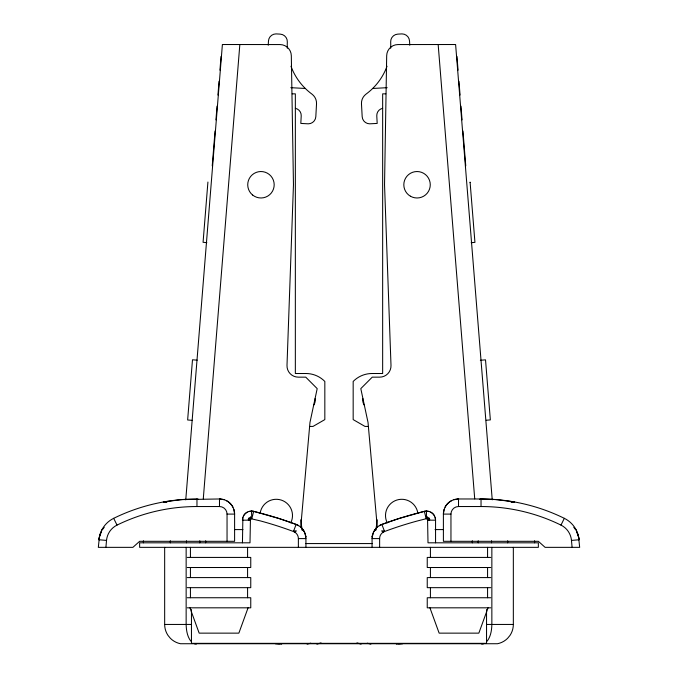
<?xml version="1.0" encoding="UTF-8"?>
<svg xmlns="http://www.w3.org/2000/svg" width="678" height="678" viewBox="0 0 678 678"><rect width="100%" height="100%" fill="white"/><g stroke="black" fill="none" stroke-linecap="round" stroke-linejoin="round"><path stroke-width="1.02" d="M268.234 45.257L268.463 41.044A7.56 7.56 0 0 1 276.005 33.9L280.192 34.12A7.56 7.56 0 0 1 287.328 42.07A60.469 60.469 0 0 0 287.311 48.223M379.629 547.349L379.629 538.595A7.56 7.56 0 0 1 382.917 532.357L384.545 531.518A370.366 370.366 0 0 1 417.699 520.882L426.42 518.67L426.487 511.11L429.293 511.551M426.42 518.67L426.954 518.738A1.509 1.509 0 0 1 427.555 519.111L428.004 542.815L538.357 542.815L538.357 547.349L139.643 547.349L139.643 542.815L249.996 542.815L250.445 519.111A1.509 1.509 0 0 1 251.046 518.738L260.301 520.882A370.366 370.366 0 0 1 293.455 531.518L295.083 532.357A7.56 7.56 0 0 1 298.371 538.595L298.371 547.349M207.917 182.043L203.069 242.317L206.832 242.622M212.248 165.864L215.053 130.99M215.943 119.904L217.053 106.124M217.943 95.047L219.053 81.267M219.943 70.181L221.053 56.401M185.764 499.83L222.392 44.519L279.989 44.562A11.34 11.34 0 0 1 291.32 55.715L293.464 184.789L286.997 365.408A11.34 11.34 0 0 0 298.32 377.154L305.753 377.154L317.194 388.621L309.965 422.513L300.854 525.653A11.34 11.34 0 0 1 300.608 527.179M203.281 498.864L239.834 44.528M100.158 534.425A22.518 22.518 0 0 1 101.217 531.899L99.412 537.052L98.327 547.349L132.896 547.349L139.643 541.307L234.605 541.307L234.605 514.094L233.868 509.424M105.912 547.349L106.522 540.417A18.899 18.899 0 0 1 117.014 525.103A181.399 181.399 0 0 1 196.967 506.534L219.486 506.534A7.56 7.56 0 0 1 227.045 514.094L227.045 541.307M375.883 530.23L377.205 519.814M372.358 535.637L372.137 537.145L373.68 531.815L376.163 528.255M426.954 518.738L427.386 516.831L426.725 518.687L426.487 517.484L426.199 518.695L424.335 511.365L398.85 518.56L381.892 524.433A15.06 15.052 0 0 0 379.299 525.696M242.885 517.373L242.444 542.815M444.132 509.424L443.395 514.094L443.395 541.307L538.357 541.307L545.104 547.349L579.673 547.349L578.588 537.052L576.783 531.899A22.518 22.518 0 0 1 577.842 534.425M298.701 525.696A15.06 15.052 0 0 0 296.108 524.433L279.15 518.56L253.665 511.365L251.801 518.695L251.513 511.11L248.707 511.551M384.129 530.408L383.706 531.891L381.816 530.747L382.917 532.357M101.514 531.077L102.107 529.425M248.072 607.819L238.859 633.142L199.162 633.142L189.942 607.819M488.058 607.819L478.838 633.142L439.141 633.142L429.928 607.819M293.455 531.518L296.108 524.433A377.926 377.926 0 0 0 253.665 511.365A9.068 9.06 87.8 0 0 251.513 511.11A9.068 9.06 89.2 0 0 244.504 514.416A9.136 9.119 89.9 0 0 242.487 519.28L242.444 520.179L249.996 520.179M572.088 547.349L571.478 540.417A18.899 18.899 0 0 0 560.986 525.103L564.316 518.323A188.959 188.959 0 0 0 481.033 498.974L458.514 498.974L453.836 499.72M295.981 524.662L296.108 524.433A15.119 15.119 0 0 1 305.931 538.595L305.931 547.349M487.228 641.1C490.779 636.354 491.728 630.235 491.855 624.446L491.855 547.349M295.083 532.357L296.184 530.747L294.294 531.891L293.871 530.408M375.044 529.586L374.764 529.976L375.858 529.586M429.182 520.179L429.844 519.28L427.979 519.941M427.555 519.111L428.945 517.729L427.716 519.289L429.496 518.441L427.835 519.492M321.058 642.93L316.906 644.1M310.744 643.21L307.109 644.1M166.915 501.957L163.39 501.983L181.424 499.618M481.711 644.1L483.651 643.769M396.35 644.1L398.749 643.786M398.901 644.1L402.732 643.719M571.478 540.417L579.012 539.764A22.518 22.518 0 0 0 578.122 535.289M471.168 242.682L474.939 242.377L470.091 182.102L470.125 182.535M480.346 360.272L485.524 359.857L490.355 419.911L486.211 420.25M181.416 499.618L219.486 498.974L224.164 499.72M372.688 88.471L387.172 87.682M163.39 501.983L166.89 501.957M292.201 93.844L295.345 93.844L295.345 373.51L305.931 373.51A26.45 26.45 0 0 1 324.83 381.451L324.83 419.597L313.016 426.42L309.88 426.42M385.799 93.844L382.655 93.844L382.655 373.51L372.069 373.51A26.45 26.45 0 0 0 353.17 381.451L353.17 419.597L364.984 426.42L368.12 426.42M450.955 541.307L450.955 514.094A7.56 7.56 0 0 1 458.514 506.534L481.033 506.534A181.399 181.399 0 0 1 560.986 525.103M227.045 514.094L234.605 514.094A14.696 14.289 89.9 0 0 233.935 509.636L232.766 506.873A15.204 14.721 87.9 0 0 228.978 502.322A15.56 15.018 85.5 0 0 226.511 500.711L225.181 500.093A16.111 15.526 83.2 0 0 219.486 498.974L219.486 506.534M450.955 514.094L443.395 514.094A14.696 14.289 -89.9 0 1 444.065 509.636L445.234 506.873A15.204 14.721 -87.9 0 1 449.022 502.322A15.56 15.018 -85.5 0 1 451.489 500.711L452.819 500.093A16.111 15.526 -83.2 0 1 458.514 498.974L458.514 506.534M428.004 520.179L435.556 520.179L435.556 542.815M234.512 529.586L242.953 529.586M302.142 529.586L303.236 529.976L301.837 528.255M435.047 529.586L443.488 529.586M298.371 538.595L305.931 538.595M372.069 547.349L372.069 538.595L379.629 538.595M305.778 543.57L372.222 543.57M187.264 557.426L250.758 557.426L250.758 567.511L187.264 567.511M490.736 557.426L427.242 557.426L427.242 567.511L490.736 567.511M187.264 577.588L250.758 577.588L250.758 587.665L187.264 587.665M490.736 577.588L427.242 577.588L427.242 587.665L490.736 587.665M187.264 597.742L250.758 597.742L250.758 607.819L187.264 607.819M490.736 597.742L427.242 597.742L427.242 607.819L490.736 607.819M164.661 547.349L164.661 624.446L191.459 624.446M486.541 624.446L513.339 624.446L513.339 547.349M479.549 499.347A7.56 4.814 -90 0 1 481.033 498.974L496.584 499.618M511.11 501.957L514.61 501.983L496.576 499.618M511.085 501.957L514.61 501.983M290.828 87.682L305.312 88.471M197.188 360.171L192.484 359.789L187.637 419.979L192.349 420.36M99.878 535.289A22.518 22.518 0 0 0 98.988 539.764L106.522 540.417M275.268 643.719L279.099 644.1M279.251 643.786L281.65 644.1M370.891 644.1L367.256 643.21M361.094 644.1L356.942 642.93M194.349 643.769L196.289 644.1M250.021 519.941L248.156 519.28L248.818 520.179M250.165 519.492L248.504 518.441L250.284 519.289L249.055 517.729L250.445 519.111M302.956 529.586L304.829 532.925L305.863 537.145L305.642 535.637M190.772 641.1C187.221 636.354 186.272 630.235 186.145 624.446L186.145 547.349M303.38 530.188L303.82 530.891M382.019 524.662L381.892 524.433A377.926 377.926 0 0 1 424.335 511.365A9.068 9.06 -87.8 0 1 426.487 511.11A9.068 9.06 -89.2 0 1 433.496 514.416A9.136 9.119 -89.9 0 1 435.513 519.28L435.556 520.179L435.115 517.373M198.451 499.347A7.56 4.814 -90 0 0 196.967 498.974A188.959 188.959 0 0 0 113.684 518.323L117.014 525.103M384.545 531.518L381.892 524.433A15.119 15.119 0 0 0 372.069 538.595M575.893 529.425L576.486 531.077M251.046 518.738L250.614 516.831L251.275 518.687L251.513 517.484L251.58 518.67M300.795 519.814L302.117 530.23M456.947 56.401L458.057 70.181M458.947 81.267L460.057 95.047M460.947 106.124L462.057 119.904M462.947 130.99L465.752 165.864M492.236 499.83L455.608 44.519L398.011 44.562A11.34 11.34 0 0 0 386.68 55.715L384.536 184.789L391.003 365.408A11.34 11.34 0 0 1 379.68 377.154L372.247 377.154L360.806 388.621L368.035 422.513L377.146 525.653A11.34 11.34 0 0 0 377.392 527.179M438.166 44.528L474.719 498.864M409.766 45.257L409.537 41.044A7.56 7.56 0 0 0 401.995 33.9L397.808 34.12A7.56 7.56 0 0 0 390.672 42.07A60.469 60.469 0 0 1 390.689 48.223M534.578 540.781L534.578 542.815M507.661 540.781L507.661 542.815M491.516 540.781L491.516 542.815M487.567 547.349L487.567 557.426M487.567 567.511L487.567 577.588M487.567 587.665L487.567 597.742M486.541 609.59L486.541 643.346L191.459 643.346L191.459 609.59M481.033 498.974L481.033 506.534M478.219 540.781L478.219 542.815M472.337 540.781L472.337 542.815M430.42 547.349L430.42 557.426M430.42 567.511L430.42 577.588M430.42 587.665L430.42 597.742M247.58 547.349L247.58 557.426M247.58 567.511L247.58 577.588M247.58 587.665L247.58 597.742M205.663 540.781L205.663 542.815M199.781 540.781L199.781 542.815M196.967 498.974L196.967 506.534M190.433 547.349L190.433 557.426M190.433 567.511L190.433 577.588M190.433 587.665L190.433 597.742M186.484 540.781L186.484 542.815M170.339 540.781L170.339 542.815M143.422 540.781L143.422 542.815M243.427 516.06A9.068 9.068 0 0 1 247.394 512.093M251.513 511.11A9.068 9.068 0 0 1 253.665 511.365M164.661 624.446A19.484 19.255 90 0 0 168 635.405L170.458 638.388A20.001 19.738 87.4 0 0 180.492 643.727L497.508 643.727A20.001 19.738 -87.4 0 0 507.542 638.388L510 635.405A19.484 19.255 -90 0 0 513.339 624.446M445.039 507.229A15.119 15.119 0 0 1 451.65 500.627M457.379 499.347A7.56 3.661 -90 0 1 458.514 498.974M564.316 518.323A26.45 26.45 0 0 1 579.012 539.764M573.791 527.323A22.518 22.518 0 0 1 575.427 529.518M424.335 511.365A9.068 9.068 0 0 1 426.487 511.11M430.606 512.093A9.068 9.068 0 0 1 434.573 516.06M260.191 513A16.247 16.247 0 0 1 281.268 500.084A16.247 16.247 0 0 1 290.726 522.916M387.274 522.916A16.247 16.247 0 0 1 396.732 500.084A16.247 16.247 0 0 1 417.809 513M295.345 108.327A7.297 7.297 0 0 1 301.218 115.879L300.812 123.421L308.278 123.82A7.56 7.56 0 0 0 315.821 116.667L316.524 103.844A11.34 11.34 0 0 0 311.914 94.089A60.469 60.469 0 0 1 290.964 66.241M315.168 398.503A9.356 9.356 0 0 1 313.499 405.461M226.35 500.627A15.119 15.119 0 0 1 232.961 507.229M219.486 498.974A7.56 3.661 -90 0 1 220.621 499.347M98.988 539.764A26.45 26.45 0 0 1 113.684 518.323M102.573 529.518A22.518 22.518 0 0 1 104.209 527.323M382.655 108.327A7.297 7.297 0 0 0 376.782 115.879L377.188 123.421L369.722 123.82A7.56 7.56 0 0 1 362.179 116.667L361.476 103.844A11.34 11.34 0 0 1 366.086 94.089A60.469 60.469 0 0 0 387.036 66.241M364.501 405.461A9.356 9.356 0 0 1 362.832 398.503M252.631 195.035A13.229 13.229 0 0 0 274.022 186.823A13.229 13.229 0 0 0 256.216 172.407A13.229 13.229 0 0 0 252.631 195.035M410.427 196.213A13.229 13.229 0 0 0 430.267 184.755A13.229 13.229 0 0 0 410.427 173.305A13.229 13.229 0 0 0 410.427 196.213"/></g></svg>
